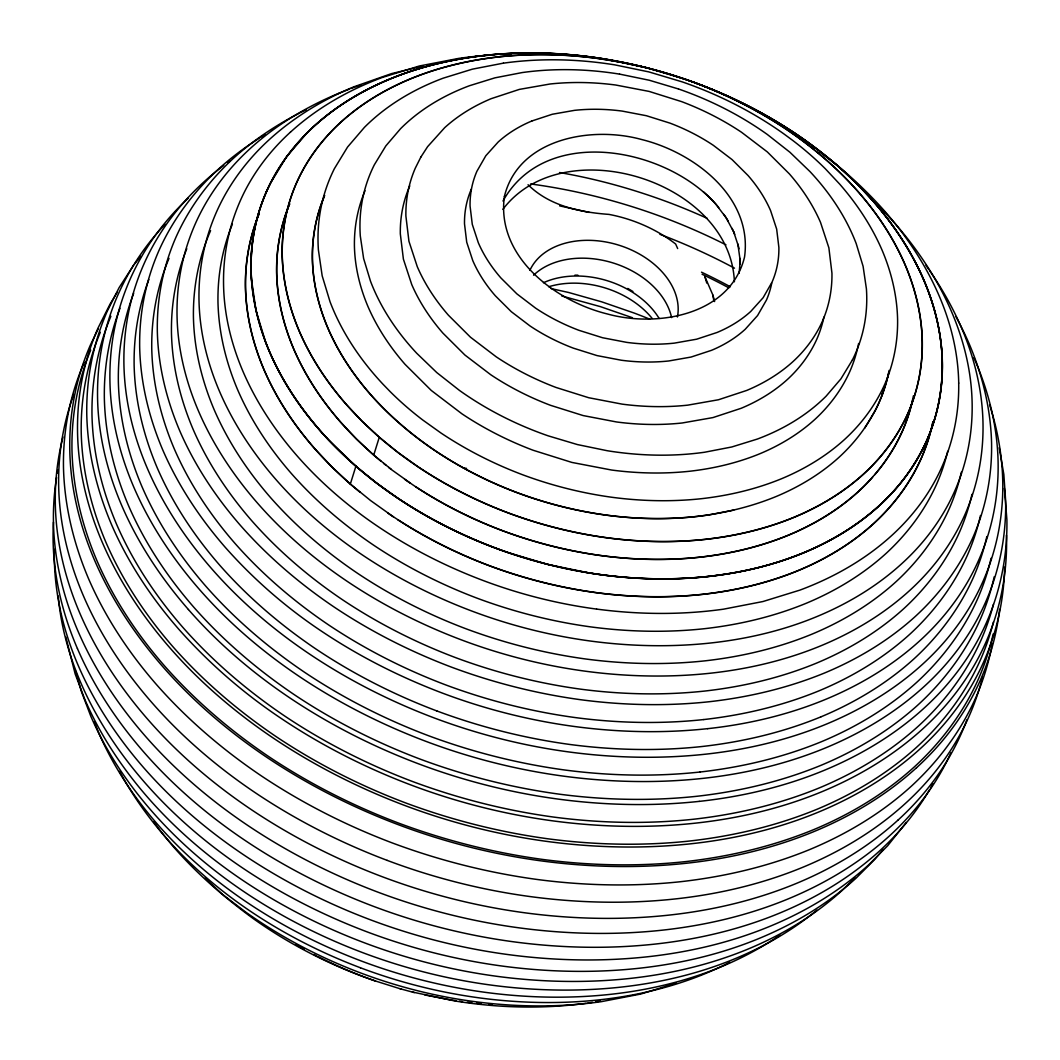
<?xml version="1.0" encoding="UTF-8"?>
<svg xmlns="http://www.w3.org/2000/svg" width="1060" height="1060" viewBox="0 0 1060 1060"><rect width="100%" height="100%" fill="white"/><g stroke="black" fill="none" stroke-linecap="round" stroke-linejoin="round"><path stroke-width="1.5" d="M734.394 281.788C730.419 181.022 563.642 129.028 502.864 209.363M739.125 273.294L740.224 260.839A122.43 87.476 17.3 0 0 740.132 258.454M932.893 421.655A358.85 256.387 17.3 0 1 921.405 457.867C910.341 482.79 893.792 504.958 873.771 523.415A358.85 256.387 17.3 0 1 798.418 570.439C767.917 582.96 735.587 590.579 702.86 594.276A358.85 256.387 17.3 0 1 596.263 592.62C559.733 587.624 523.825 578.508 489.269 565.642A358.85 256.387 17.3 0 1 392.147 515.928L370.55 500.519L350.33 484.062L355.895 466.228L328.454 439.807A357.75 255.606 17.3 0 1 265.437 341.558L256.056 310.633L251.525 279.787A357.75 255.606 17.3 0 1 270.658 182.837L286.332 157.079L306.419 133.586A357.75 255.606 17.3 0 1 400.415 74.942M913.415 395.804A332.257 237.387 17.3 0 1 902.484 430.824C892.228 453.905 876.912 474.429 858.388 491.509A332.257 237.387 17.3 0 1 788.613 535.062C760.365 546.642 730.446 553.704 700.13 557.123A332.257 237.387 17.3 0 1 601.444 555.599C567.617 550.962 534.359 542.534 502.374 530.609A332.257 237.387 17.3 0 1 412.446 484.592L392.452 470.322L373.729 455.084L379.294 437.25L361.99 421.138L346.196 404.257A332.257 237.387 17.3 0 1 299.384 331.329C289.155 307.228 282.887 281.417 282.252 255.195A332.257 237.387 17.3 0 1 296.442 183.208C306.698 160.126 322.015 139.602 340.538 122.523A332.257 237.387 17.3 0 1 410.313 78.97C438.562 67.389 468.48 60.327 498.796 56.909A332.257 237.387 17.3 0 1 597.482 58.432L622.604 62.5L647.594 68.039M950.952 752.693C936.642 784.4 915.058 812.503 889.446 835.916A477.172 340.936 17.3 0 1 789.157 898.496C748.651 915.35 705.562 925.46 662.01 930.203A477.172 340.936 17.3 0 1 520.142 927.99C471.514 921.524 423.682 909.374 377.771 892.096A477.185 340.936 17.3 0 1 248.53 825.939C210.529 800.499 175.443 770.58 145.313 736.144A477.185 340.936 17.3 0 1 78.056 631.296C63.149 596.78 54.1 559.561 53.437 521.891A477.185 340.936 17.3 0 1 56.564 477.464M266.404 191.847C277.481 166.937 294.017 144.756 314.038 126.299A358.85 256.387 17.3 0 1 389.391 79.275C415.917 68.37 443.809 60.99 472.19 57.028A357.75 255.606 17.3 0 1 605.127 59.108L645.673 67.469L685.515 79.367A357.75 255.606 17.3 0 1 806.62 141.377C835.068 162.167 861.992 185.315 885.272 211.828A381.415 272.513 17.3 0 1 939.041 295.621C950.952 323.207 958.187 352.953 958.717 383.071M98.249 328.825L90.431 344.937A483.294 345.308 17.3 0 0 69.774 449.745C70.424 487.892 79.632 525.588 94.698 560.541A483.294 345.308 17.3 0 0 162.843 666.727C193.331 701.627 228.894 731.904 267.358 757.688A483.294 345.295 17.3 0 0 398.268 824.68C444.75 842.21 493.218 854.479 542.468 861.051A483.294 345.308 17.3 0 0 686.138 863.277C730.247 858.494 773.893 848.212 814.928 831.172A483.294 345.295 17.3 0 0 916.489 767.771M852.399 360.002L840.898 378.884L826.164 396.109A262.297 187.408 17.3 0 1 757.251 439.092L731.784 446.975L704.622 452.236A262.297 187.408 17.3 0 1 607.168 450.712L577.435 444.577L548.232 435.859A262.297 187.395 17.3 0 1 459.43 390.398L436.813 372.603L416.699 353.232A262.297 187.395 17.3 0 1 370.496 281.191L363.62 258.534L360.294 235.916A262.297 187.395 17.3 0 1 374.326 164.83L385.813 145.949L400.548 128.724A262.297 187.395 17.3 0 1 469.461 85.728L494.927 77.844L522.09 72.584A262.297 187.395 17.3 0 1 619.543 74.12M930.494 788.123L932.826 783.777M502.983 201.016C545.874 124.192 665.879 147.499 715.977 204.328A125.795 89.875 17.3 0 1 718.76 207.614M864.602 428.253L875.096 410.869A296.389 211.761 17.3 0 0 888.651 373.173M117.13 292.454L110.107 303.981L98.09 327.885A481.015 343.665 17.3 0 0 77.539 432.202C78.188 470.163 87.344 507.674 102.343 542.468A481.015 343.665 17.3 0 0 170.156 648.15C200.512 682.892 235.903 713.022 274.182 738.674A481.015 343.665 17.3 0 0 404.469 805.362C450.738 822.798 498.968 835.015 547.993 841.56A481.015 343.665 17.3 0 0 690.974 843.773C734.885 839.017 778.331 828.788 819.168 811.814A481.015 343.678 17.3 0 0 920.239 748.718C947.242 724.179 969.529 694.313 984.144 660.817A481.015 343.665 17.3 0 0 1004.655 567.087M929.633 789.528C916.33 812.463 899.145 833.001 879.628 850.888A471.766 337.067 17.3 0 1 780.478 912.753C740.423 929.421 697.824 939.425 654.762 944.115A471.766 337.067 17.3 0 1 514.511 941.929C466.44 935.529 419.137 923.525 373.756 906.446A471.766 337.067 17.3 0 1 245.973 841.03C208.409 815.882 173.721 786.295 143.935 752.242A471.766 337.067 17.3 0 1 77.446 648.601M133.679 265.119L119.091 287.657L107.166 311.388A477.53 341.188 17.3 0 0 86.774 414.858C87.689 452.541 96.698 489.641 111.393 524.263A477.53 341.188 17.3 0 0 178.663 629.097C209.019 663.322 243.773 693.558 281.867 718.892A477.185 340.936 17.3 0 0 411.121 785.049C457.019 802.34 504.865 814.464 553.492 820.957A477.172 340.936 17.3 0 0 695.347 823.156C738.899 818.426 782.002 808.276 822.507 791.449A477.172 340.936 17.3 0 0 922.783 728.856C949.561 704.503 971.676 674.875 986.171 641.644A477.172 340.936 17.3 0 0 1006.563 538.175L1006.443 535.154M906.26 822.414L887.657 845.761L868.498 865A464.704 332.019 17.3 0 1 770.832 925.937C731.387 942.353 689.424 952.211 646.997 956.835A464.717 332.019 17.3 0 1 508.853 954.676C461.498 948.382 414.91 936.55 370.205 919.722A464.704 332.019 17.3 0 1 244.343 855.288C207.336 830.51 173.164 801.373 143.816 767.837A464.704 332.019 17.3 0 1 78.321 665.733C63.799 632.118 54.987 595.879 54.338 559.19A464.717 332.019 17.3 0 1 54.378 549.345M134.7 263.86L140.768 256.387M883.351 849.365L874.831 859.329L856.029 878.197A455.933 325.751 17.3 0 1 760.206 937.994C721.515 954.106 680.335 963.765 638.716 968.297A455.946 325.751 17.3 0 1 503.169 966.19C456.701 960.002 411.002 948.395 367.131 931.886A455.933 325.751 17.3 0 1 243.641 868.67C207.349 844.37 173.814 815.776 145.034 782.863A455.933 325.751 17.3 0 1 80.759 682.693C68.966 655.159 60.764 625.917 58.26 596.011M165.121 224.296C145.352 245.006 129.254 269.2 117.713 295.409A471.766 337.067 17.3 0 0 97.56 397.712C98.196 434.944 107.179 471.74 121.887 505.872A471.766 337.067 17.3 0 0 188.402 609.513M854.93 877.879L842.13 890.44M266.404 191.847A358.85 256.387 17.3 0 0 251.088 269.611C251.763 297.926 258.534 325.804 269.584 351.827A358.85 256.387 17.3 0 0 320.133 430.599C339.929 453.07 362.348 473.144 386.728 490.515A357.75 255.606 17.3 0 0 507.859 552.499L547.702 564.41L588.234 572.784A357.763 255.606 17.3 0 0 721.171 574.825C749.579 570.942 777.404 563.324 803.983 552.605A358.85 256.387 17.3 0 0 879.336 505.567C896.892 489.375 912.037 470.468 922.73 449.056A357.763 255.606 17.3 0 0 941.823 352.079M188.203 198.22C163.518 221.195 143.325 249.073 129.77 279.999A464.717 332.019 17.3 0 0 109.922 380.779C110.545 417.468 119.396 453.707 133.878 487.322A464.704 332.019 17.3 0 0 199.399 589.413C228.721 622.975 262.92 652.085 299.901 676.876A464.704 332.019 17.3 0 0 425.775 741.298C470.481 758.152 517.068 769.944 564.423 776.264A464.717 332.019 17.3 0 0 702.568 778.411C744.995 773.813 786.957 763.929 826.416 747.538A464.704 332.019 17.3 0 0 924.068 686.575C950.144 662.871 971.676 634.012 985.8 601.656A464.717 332.019 17.3 0 0 1005.649 500.876L1003.833 474.39L999.209 447.691M290.493 132.076C271.731 149.195 255.778 169.481 244.33 192.191A380.911 272.155 17.3 0 0 223.554 284.491C224.031 314.608 231.332 344.341 243.204 371.941A381.415 272.513 17.3 0 0 296.985 455.734C317.947 479.703 341.93 500.943 367.807 519.466A380.911 272.155 17.3 0 0 482.79 580.376C519.466 594.236 557.719 603.895 596.581 609.089M879.323 505.58C899.45 487.255 915.813 464.863 926.957 440.019A358.85 256.387 17.3 0 0 942.287 362.268C941.717 337.663 936.735 313.283 927.951 290.321A357.75 255.606 17.3 0 0 864.894 192.072C844.277 169.918 820.612 150.838 795.663 133.785A358.85 256.387 17.3 0 0 698.54 84.071C663.971 71.258 628.09 62.076 591.546 57.094A358.85 256.387 17.3 0 0 484.95 55.438C456.158 58.777 427.644 64.925 400.402 74.929M916.489 767.784C943.599 743.1 966.004 713.115 980.685 679.447A483.294 345.308 17.3 0 0 999.62 609.275M898.019 820.096C924.996 795.53 947.309 765.691 961.91 732.182A481.015 343.665 17.3 0 0 966.892 719.819M338.299 93.492L349.707 89M531.855 120.986L552.3 114.255L574.547 110.346A160.325 114.546 17.3 0 1 622.18 111.088L646.361 115.712L669.986 123.132A160.338 114.546 17.3 0 1 713.38 145.352L732.049 159.583L748.029 175.496A160.338 114.546 17.3 0 1 770.62 210.702L776.662 229.093L778.875 247.43A160.325 114.546 17.3 0 1 772.024 282.172L763.134 297.701L750.745 311.454A160.338 114.559 17.3 0 1 717.077 332.469L696.645 339.2L674.385 343.122A160.325 114.546 17.3 0 1 626.765 342.38L602.583 337.743L578.959 330.322A160.338 114.546 17.3 0 1 535.565 308.115L516.883 293.872L500.903 277.959A160.338 114.546 17.3 0 1 478.325 242.753L472.283 224.362L470.057 206.024A160.325 114.546 17.3 0 1 476.907 171.283L485.811 155.754L498.187 142A160.338 114.546 17.3 0 1 531.855 120.986M820.798 716.904C782.903 732.447 742.755 741.907 702.104 746.505A445.677 318.424 17.3 0 1 569.724 744.451C524.356 738.237 479.756 726.935 436.839 710.942M351.138 88.43L361.38 84.84M676.148 983.163L640.691 994.055L601.285 1001.673A380.911 272.155 17.3 0 1 474.324 1001.581C435.448 996.44 397.222 986.714 360.519 972.908A380.911 272.155 17.3 0 1 245.562 911.971L223.302 895.024M733.772 510.085L709.498 514.816A296.389 211.761 17.3 0 1 407.451 430.135A296.389 211.761 17.3 0 1 323.777 197.438M423.046 66.011L391.617 73.59L353.709 86.88A401.117 286.584 17.3 0 0 269.412 139.496C246.914 159.967 228.324 184.877 216.134 212.808A401.117 286.584 17.3 0 0 198.989 299.794C199.532 331.449 207.177 362.732 219.672 391.75A401.117 286.584 17.3 0 0 276.236 479.875C301.543 508.84 331.051 533.975 362.984 555.361A401.104 286.584 17.3 0 0 471.62 610.971C510.204 625.519 550.432 635.695 591.308 641.154A401.117 286.584 17.3 0 0 710.544 643.009C742.782 639.498 774.701 632.489 805.136 621.2A400.587 286.213 17.3 0 0 901.702 563.721C924.24 543.29 942.817 518.366 955.007 490.435A401.117 286.584 17.3 0 0 972.139 403.449C971.609 371.782 963.964 340.512 951.469 311.494A401.104 286.584 17.3 0 0 894.905 223.369L886.637 214.2M503.407 63.149L472.349 69.165L443.212 78.162A299.98 214.332 17.3 0 0 364.428 127.359L347.561 147.048L334.404 168.633A299.98 214.332 17.3 0 0 318.397 249.948L322.174 275.812L330.031 301.742A299.98 214.332 17.3 0 0 382.899 384.117L390.226 391.683A288.863 206.382 17.3 0 0 422.834 420.065L440.947 432.997A300.907 214.981 17.3 0 0 522.381 474.668C551.359 485.467 581.476 493.099 612.11 497.299A300.907 214.981 17.3 0 0 701.481 498.69C728.935 495.576 756.032 489.19 781.617 478.696A300.907 214.981 17.3 0 0 844.793 439.264C861.581 423.788 875.454 405.198 884.742 384.303A300.907 214.981 17.3 0 0 897.581 319.1C897.012 295.356 891.341 271.983 882.079 250.16A300.907 214.981 17.3 0 0 839.679 184.109L825.369 168.818A288.863 206.395 17.3 0 0 792.761 140.45L783.844 133.878A299.98 214.332 17.3 0 0 682.282 81.898L648.879 71.908L614.88 64.885A299.98 214.332 17.3 0 0 503.421 63.163M587.81 1003.038L592.514 1002.296M595.667 1001.806L600.371 1001.051M703.76 719.554C743.259 715.089 782.267 705.894 819.102 690.789A433.129 309.454 17.3 0 0 910.05 634.026C934.204 611.752 954.172 584.987 967.528 554.91A433.129 309.454 17.3 0 0 980.46 515.505M699.852 772.038C741.47 767.334 782.558 757.648 821.354 741.735A456.277 325.99 17.3 0 0 917.165 681.938C942.605 658.485 963.646 630.289 977.717 598.595A456.277 325.99 17.3 0 0 991.087 558.222M707.656 728.671C748.307 724.245 788.521 714.784 826.336 699.07A445.346 318.185 17.3 0 0 919.921 640.651C944.91 617.927 965.554 590.288 979.082 559.269A445.346 318.185 17.3 0 0 998.109 462.69C997.513 427.538 989.033 392.809 975.147 360.585A445.346 318.185 17.3 0 0 973.901 357.776M699.216 801.387C742.278 796.696 784.877 786.679 824.932 770.037A471.766 337.067 17.3 0 0 924.068 708.146C950.542 684.084 972.404 654.788 986.741 621.928A471.766 337.067 17.3 0 0 1006.894 519.625L1004.376 488.223M530.623 183.95C576.468 190.137 621.544 201.678 664.832 217.949A455.058 325.128 17.3 0 1 725.981 244.847M619.543 74.107L649.276 80.242L678.479 88.974M559.495 172.528C596.952 178.981 633.721 189.263 669.297 202.593A451.229 322.386 17.3 0 1 707.258 218.373M449.943 999.779L424.875 994.982M559.614 205.852L589.347 212.451M551.094 288.598L568.677 292.494L601.828 301.875L634.41 313.137A446.141 318.755 17.3 0 1 649.661 319.126M561.721 295.965L600.344 306.618L632.409 317.709M412.406 992.028L454.873 1000.971A357.763 255.606 17.3 0 0 586.207 1003.25M400.004 988.715L414.327 992.597M400.945 989.02L374.485 980.699A357.75 255.606 17.3 0 1 253.38 918.689C224.932 897.899 198.008 874.752 174.728 848.252A381.415 272.513 17.3 0 1 153.647 821.672M387.152 860.375C433.646 877.879 482.101 890.162 531.351 896.733A483.294 345.308 17.3 0 0 675.021 898.96C719.144 894.176 762.789 883.894 803.811 866.855A483.294 345.295 17.3 0 0 905.372 803.453C932.495 778.795 954.888 748.784 969.569 715.129A483.294 345.308 17.3 0 0 982.554 677.207M360.479 967.806C399.077 982.328 439.291 992.531 480.167 997.99A401.117 286.584 17.3 0 0 599.404 999.832C631.641 996.321 663.56 989.311 693.995 978.035A400.587 286.213 17.3 0 0 729.823 962.268M819.473 151.805L836.698 165.042M379.294 437.25L398.017 452.474L418.011 466.744A332.257 237.387 17.3 0 0 507.925 512.775C539.924 524.7 573.168 533.127 606.996 537.751A332.257 237.387 17.3 0 0 705.695 539.288C735.998 535.856 765.916 528.808 794.178 517.214A332.257 237.387 17.3 0 0 863.94 473.674C882.476 456.595 897.793 436.058 908.036 412.989A332.257 237.387 17.3 0 0 922.226 340.989C921.59 314.767 915.323 288.969 905.094 264.868A332.257 237.387 17.3 0 0 858.295 191.926C837.228 168.05 812.848 147.261 786.48 129.439A332.257 237.387 17.3 0 0 696.553 83.422M355.895 466.228L376.101 482.684L397.699 498.094A358.85 256.387 17.3 0 0 494.821 547.795C529.377 560.674 565.285 569.776 601.828 574.785A358.85 256.387 17.3 0 0 708.411 576.428C737.19 573.023 765.784 567.126 792.973 556.95A358.121 255.871 17.3 0 0 879.31 505.554M528.052 184.731C549.424 205.905 579.979 212.278 608.97 214.398A116.123 82.971 17.3 0 1 675.657 244.038L677.671 248.57M222.52 894.415L204.977 878.13M837.479 165.651L856.162 183.049L873.228 201.268A358.85 256.387 17.3 0 1 923.777 280.052C933.409 302.974 939.995 327.248 941.85 352.079M373.729 455.084L356.438 438.986L340.631 422.105A332.257 237.387 17.3 0 1 293.832 349.164C283.603 325.075 277.336 299.264 276.7 273.043A332.257 237.387 17.3 0 1 289.685 203.865M350.33 484.062L331.647 466.665L314.581 448.446A358.85 256.387 17.3 0 1 264.033 369.662C252.982 343.639 246.211 315.774 245.523 287.445A358.85 256.387 17.3 0 1 258.931 214.279M877.998 205.216L885.603 213.06M188.388 609.513C218.174 643.566 252.876 673.14 290.427 698.301A471.766 337.067 17.3 0 0 418.21 763.703C463.591 780.809 510.893 792.787 558.965 799.2A471.766 337.067 17.3 0 0 699.216 801.373M734.712 234.366A123.039 87.914 17.3 0 0 733.719 231.981L726.153 217.83L715.977 204.328A122.43 87.476 17.3 0 0 703.429 191.82M714.599 301.57L712.929 295.17L704.9 276.726L706.768 283.073M77.433 648.601C62.712 614.469 53.755 577.673 53.093 540.441A471.766 337.067 17.3 0 1 53.451 522.156M94.314 721.979L98.567 732.447A418.143 298.748 17.3 0 0 157.516 824.309C183.897 854.506 214.663 880.701 247.947 903.001A418.143 298.748 17.3 0 0 361.208 960.969C401.422 976.128 443.358 986.741 485.957 992.438A418.143 298.748 17.3 0 0 610.268 994.36C648.428 990.226 686.191 981.335 721.701 966.574A418.143 298.748 17.3 0 0 779.948 935.132M733.732 231.981L738.476 246.437A122.43 87.476 17.3 0 1 738.979 248.848M989.616 404.947C997.672 429.79 1002.243 455.774 1002.76 481.902A455.946 325.751 17.3 0 1 983.256 580.774C969.436 612.534 948.276 640.823 922.717 664.103A455.933 325.751 17.3 0 1 826.893 723.9C788.189 739.999 747.008 749.672 705.404 754.203A455.946 325.751 17.3 0 1 569.856 752.083C523.388 745.909 477.689 734.302 433.818 717.792A455.933 325.751 17.3 0 1 310.328 654.577C274.023 630.276 240.501 601.683 211.708 568.769A455.933 325.751 17.3 0 1 147.446 468.6C133.202 435.62 124.563 400.057 123.914 364.07A455.933 325.751 17.3 0 1 143.418 265.199C157.238 233.439 178.398 205.15 203.97 181.869A455.933 325.751 17.3 0 1 223.766 165.4M737.866 244.012L740.224 260.839A125.795 89.875 17.3 0 1 740.185 264.39M75.591 671.046L81.315 691.279L90.736 716.07A432.811 309.228 17.3 0 0 151.766 811.152C179.074 842.408 210.913 869.531 245.363 892.613A432.811 309.228 17.3 0 0 362.6 952.609C404.231 968.297 447.625 979.294 491.734 985.177A432.811 309.228 17.3 0 0 620.392 987.178C659.903 982.885 698.99 973.689 735.733 958.412A432.798 309.228 17.3 0 0 816.955 910.09M65.839 637.139L75.167 673.975L84.853 699.481A445.346 318.185 17.3 0 0 147.645 797.319C175.748 829.476 208.515 857.381 243.959 881.138A445.346 318.185 17.3 0 0 364.587 942.87C407.424 959.022 452.077 970.337 497.458 976.392A445.346 318.185 17.3 0 0 629.852 978.446C670.503 974.034 710.73 964.56 748.532 948.859A445.346 318.185 17.3 0 0 842.117 890.44M712.929 295.17L713.897 301.279M290.519 132.089A380.911 272.155 17.3 0 1 382.355 77.433L419.309 66.011L458.715 58.393A380.911 272.155 17.3 0 1 493.774 54.921M499.975 54.603A380.911 272.155 17.3 0 1 510.907 54.245M811.88 146.28A380.911 272.155 17.3 0 1 814.438 148.095M958.69 383.058A380.911 272.155 17.3 0 1 937.914 475.357C926.48 498.081 910.513 518.366 891.751 535.486A380.911 272.142 17.3 0 1 799.903 590.115L762.935 601.537L723.543 609.169A380.911 272.155 17.3 0 1 596.581 609.076M232.392 224.137A381.693 272.698 17.3 0 0 217.976 302.339C218.704 332.469 225.899 362.109 237.652 389.788A381.693 272.712 17.3 0 0 291.421 473.582C315.628 501.022 343.625 524.899 373.928 545.37A381.693 272.712 17.3 0 0 477.225 598.237C513.981 611.938 552.18 621.611 591.043 626.937A381.693 272.712 17.3 0 0 704.41 628.699C739.231 624.764 773.601 616.655 806.064 603.339A381.693 272.712 17.3 0 0 886.2 553.32C907.492 533.697 925.088 510.112 936.868 483.599A381.693 272.712 17.3 0 0 947.693 451.308M883.232 389.762A300.907 214.981 17.3 0 1 882.238 394.188M932.986 421.959A353.457 252.545 17.3 0 1 397.672 519.665M393.485 516.909A353.457 252.545 17.3 0 1 387.96 513.173M360.214 492.383A353.457 252.545 17.3 0 1 258.719 214.531M723.847 214.372A125.795 89.875 17.3 0 1 728.273 221.262M732.062 228.351A125.795 89.875 17.3 0 1 733.692 231.928M409.769 185.924A221.195 158.033 17.3 0 0 400.322 233.849L403.396 259.144L411.731 284.531A221.195 158.046 17.3 0 0 442.894 333.092L464.929 355.047L490.7 374.697A221.195 158.033 17.3 0 0 550.564 405.331L583.159 415.573L616.523 421.959A221.195 158.046 17.3 0 0 682.229 422.98L712.929 417.587L741.139 408.299A221.195 158.033 17.3 0 0 787.58 379.308C799.916 367.926 810.118 354.265 816.942 338.895A221.195 158.046 17.3 0 0 823.912 317.086M471.356 189.131A160.325 114.546 17.3 0 0 464.505 223.872L466.718 242.21L472.773 260.601A160.325 114.546 17.3 0 0 495.351 295.806L511.331 311.719L530.013 325.95A160.325 114.546 17.3 0 0 573.407 348.17L597.018 355.59L621.213 360.214A160.325 114.546 17.3 0 0 668.833 360.957L691.08 357.048L711.525 350.317A160.325 114.546 17.3 0 0 745.193 329.302L757.569 315.549L766.473 300.006A160.338 114.559 17.3 0 0 771.746 283.113M678.479 88.974A262.297 187.395 17.3 0 1 767.268 134.434L789.899 152.229L809.999 171.601A262.297 187.395 17.3 0 1 856.215 243.628L863.092 266.298L866.417 288.916A262.297 187.408 17.3 0 1 852.386 360.002M365.011 190.773A263.092 187.978 17.3 0 0 354.424 246.291C354.915 267.054 359.883 287.485 367.979 306.565A263.092 187.978 17.3 0 0 405.039 364.322L431.261 390.438L461.908 413.798A263.092 187.978 17.3 0 0 533.114 450.248L571.883 462.425L611.567 470.031A263.092 187.978 17.3 0 0 689.715 471.236C713.711 468.533 737.402 462.942 759.781 453.773A263.092 187.978 17.3 0 0 815.021 419.283C829.702 405.755 841.826 389.497 849.948 371.225A263.092 187.978 17.3 0 0 858.6 343.493M324.704 195.438A300.894 214.981 17.3 0 0 312.448 259.25C313.031 282.993 318.702 306.366 327.964 328.189A300.907 214.981 17.3 0 0 370.351 394.24C389.431 415.878 411.505 434.706 435.395 450.831A300.907 214.981 17.3 0 0 516.829 492.516C545.807 503.315 575.911 510.947 606.545 515.133A300.907 214.981 17.3 0 0 695.93 516.525C723.384 513.424 750.48 507.038 776.066 496.544A300.907 214.981 17.3 0 0 839.242 457.099C856.029 441.636 869.902 423.033 879.177 402.137A300.907 214.981 17.3 0 0 889.088 370.417M659.916 234.313A457.682 326.997 17.3 0 1 734.5 268.167M84.164 362.533A484.407 346.103 17.3 0 0 63.481 467.486C64.408 505.726 73.537 543.343 88.457 578.482A484.407 346.103 17.3 0 0 156.695 684.813C187.408 719.647 222.944 749.95 261.396 775.92A484.407 346.103 17.3 0 0 392.505 843.018C439.145 860.402 487.613 872.685 536.943 879.442A484.407 346.103 17.3 0 0 680.825 881.681C725.013 876.686 768.633 866.391 809.827 849.497A484.407 346.103 17.3 0 0 911.534 786.017C938.564 761.106 960.89 731.175 975.836 697.533A484.407 346.103 17.3 0 0 991.471 648.018M992.372 643.367A484.407 346.103 17.3 0 1 991.776 646.467M492.291 1004.535A331.237 236.658 17.3 0 1 489.163 1004.337M481.333 1003.701A331.237 236.658 17.3 0 1 476.629 1003.263M471.925 1002.76A331.237 236.658 17.3 0 1 467.208 1002.217M462.505 1001.62A331.237 236.658 17.3 0 1 459.364 1001.183M456.224 1000.733A331.237 236.658 17.3 0 1 451.507 1000.017M375.518 981.003A331.237 236.658 17.3 0 1 318.185 956.703M316.768 955.987A331.237 236.658 17.3 0 1 313.959 954.53M304.207 949.296A331.237 236.658 17.3 0 1 296.005 944.646M57.293 473.104A477.185 340.936 17.3 0 1 57.836 470.216M702.078 274.248A455.058 325.128 17.3 0 1 728.856 287.83M73.789 394.426A483.294 345.308 17.3 0 0 58.658 485.427C59.307 523.574 68.516 561.27 83.581 596.224A483.294 345.308 17.3 0 0 151.726 702.409C182.214 737.31 217.777 767.586 256.242 793.37A483.294 345.295 17.3 0 0 387.152 860.362M463.406 468.003A332.257 237.387 17.3 0 1 466.546 468.387M119.528 771.309A401.117 286.584 17.3 0 0 165.095 836.698C190.402 865.662 219.91 890.797 251.843 912.196A401.104 286.584 17.3 0 0 360.479 967.793M62.951 436.998A481.015 343.665 17.3 0 0 55.306 503.566C55.955 541.527 65.111 579.038 80.109 613.846A481.015 343.665 17.3 0 0 147.923 719.515C178.279 754.256 213.669 784.387 251.949 810.052A481.015 343.665 17.3 0 0 382.249 876.726C428.518 894.163 476.748 906.379 525.76 912.925A481.015 343.665 17.3 0 0 668.754 915.138C712.664 910.381 756.098 900.152 796.935 883.192A481.015 343.678 17.3 0 0 898.019 820.096M259.541 138.038A445.677 318.424 17.3 0 0 217.87 169.64C193.013 192.549 172.462 220.082 158.722 251.035A445.677 318.424 17.3 0 0 139.681 347.6C140.529 382.779 148.943 417.388 162.657 449.718A445.677 318.424 17.3 0 0 225.449 547.543C253.777 579.489 286.213 607.711 321.763 631.362A445.346 318.185 17.3 0 0 442.391 693.094C485.228 709.246 529.881 720.548 575.262 726.603A445.346 318.185 17.3 0 0 707.656 728.657M260.919 137.177A445.677 318.424 17.3 0 1 265.093 134.62M148.837 279.548A445.677 318.424 17.3 0 0 134.13 365.448C134.978 400.614 143.392 435.236 157.105 467.553A445.677 318.424 17.3 0 0 219.884 565.391C248.146 597.429 280.847 625.32 316.224 649.21A445.677 318.424 17.3 0 0 436.839 710.942M820.798 716.904A445.677 318.424 17.3 0 0 914.369 658.499C939.226 635.589 959.777 608.042 973.53 577.091A445.677 318.424 17.3 0 0 986.833 536.545M298.867 113.433A433.129 309.454 17.3 0 0 233.306 158.43C209.151 180.69 189.184 207.455 175.827 237.533A433.129 309.454 17.3 0 0 157.331 331.382C158.152 365.567 166.327 399.209 179.657 430.612A433.129 309.454 17.3 0 0 240.673 525.694C268.14 556.831 299.914 583.941 334.298 607.155A433.129 309.454 17.3 0 0 451.507 667.151C493.218 682.693 536.559 693.677 580.655 699.719A433.129 309.454 17.3 0 0 709.312 701.72C748.824 697.255 787.832 688.046 824.654 672.954A433.129 309.454 17.3 0 0 915.601 616.178C939.756 593.918 959.724 567.153 973.093 537.075A433.129 309.454 17.3 0 0 991.577 443.226C990.755 409.041 982.58 375.399 969.251 343.983A433.129 309.454 17.3 0 0 955.855 316.595M300.311 112.704A433.129 309.454 17.3 0 1 306.168 109.803M169.017 258.322A433.129 309.454 17.3 0 0 151.766 349.217C152.6 383.402 160.762 417.044 174.105 448.459A433.129 309.454 17.3 0 0 235.121 543.542C262.589 574.679 294.362 601.775 328.732 625.002A433.129 309.454 17.3 0 0 445.955 684.999C487.666 700.541 531.007 711.525 575.103 717.554A433.129 309.454 17.3 0 0 703.76 719.554M210.569 230.656A401.409 286.796 17.3 0 0 193.437 317.629C194.192 349.323 201.771 380.5 214.12 409.61A401.409 286.796 17.3 0 0 270.671 497.723C296.124 526.582 325.579 551.69 357.432 573.221A401.409 286.796 17.3 0 0 466.069 628.818C504.719 643.221 544.893 653.397 585.769 659.002A401.409 286.796 17.3 0 0 704.993 660.844C741.616 656.71 777.762 648.19 811.894 634.185A401.409 286.796 17.3 0 0 896.177 581.582C918.569 560.939 937.067 536.135 949.455 508.257A401.409 286.796 17.3 0 0 961.34 472.15M100.316 332.27A477.53 341.188 17.3 0 0 81.222 432.692C82.123 470.388 91.133 507.475 105.841 542.111A477.53 341.188 17.3 0 0 173.111 646.931C203.387 681.262 238.42 711.141 276.329 736.753A477.53 341.188 17.3 0 0 405.569 802.897C451.547 820.029 499.339 832.14 547.954 838.804A477.53 341.188 17.3 0 0 689.795 841.004C733.361 836.075 776.357 825.939 816.969 809.283A477.53 341.188 17.3 0 0 917.231 746.69C943.864 722.151 965.885 692.63 980.619 659.479A477.53 341.188 17.3 0 0 993.432 622.021M227.45 162.63A455.933 325.751 17.3 0 1 229.94 160.815M133.679 293.289A456.277 325.99 17.3 0 0 118.362 381.918C119.237 417.932 127.836 453.362 141.894 486.46A456.277 325.99 17.3 0 0 206.17 586.617C235.095 619.424 268.564 647.965 304.79 672.424A456.277 325.99 17.3 0 0 428.267 735.627C472.203 752.004 517.863 763.571 564.317 769.944A456.277 325.99 17.3 0 0 699.852 772.038M338.312 93.492A418.143 298.748 17.3 0 0 250.438 148.334C226.972 169.679 207.601 195.636 194.894 224.76A418.143 298.748 17.3 0 0 177.033 315.43C177.59 348.435 185.553 381.043 198.591 411.293A418.143 298.748 17.3 0 0 257.54 503.156C283.921 533.352 314.688 559.548 347.971 581.861A418.143 298.748 17.3 0 0 461.233 639.816C501.446 654.987 543.383 665.6 585.981 671.285A418.143 298.748 17.3 0 0 710.293 673.219C748.466 669.072 786.215 660.181 821.725 645.434A418.143 298.748 17.3 0 0 909.586 590.579C933.052 569.246 952.437 543.29 965.13 514.166A418.143 298.748 17.3 0 0 983.004 423.496C982.435 390.491 974.471 357.882 961.433 327.633A418.143 298.748 17.3 0 0 929.487 270.419M925.937 265.371A418.143 298.748 17.3 0 1 928.613 269.16M186.785 248.716A418.448 298.973 17.3 0 0 171.468 333.277C172.263 366.309 180.16 398.798 193.039 429.154A418.448 298.973 17.3 0 0 251.988 521.003C278.515 551.094 309.215 577.276 342.433 599.708A418.448 298.973 17.3 0 0 455.681 657.664C495.974 672.676 537.844 683.289 580.456 689.133A418.448 298.973 17.3 0 0 704.741 691.054C742.914 686.747 780.597 677.857 816.173 663.268A418.448 298.96 17.3 0 0 904.034 608.427C927.381 586.909 946.673 561.058 959.578 532.001A418.448 298.973 17.3 0 0 971.967 494.358M119.966 308.288A465.048 332.27 17.3 0 0 104.357 398.626C105.245 435.329 114.016 471.448 128.326 505.183A465.048 332.27 17.3 0 0 193.847 607.261C223.329 640.704 257.447 669.801 294.362 694.724A465.048 332.27 17.3 0 0 420.224 759.146C465.009 775.827 511.543 787.62 558.885 794.112A465.048 332.27 17.3 0 0 697.029 796.259C739.443 791.462 781.326 781.578 820.877 765.373A465.048 332.257 17.3 0 0 918.516 704.423C944.46 680.507 965.899 651.767 980.248 619.477A465.048 332.27 17.3 0 0 994.227 576.746M110.876 316.264A472.111 337.305 17.3 0 0 91.995 415.56C92.896 452.819 101.8 489.481 116.335 523.719A472.111 337.305 17.3 0 0 182.85 627.361C212.782 661.308 247.417 690.842 284.888 716.149A472.111 337.305 17.3 0 0 412.658 781.551C458.119 798.485 505.368 810.463 553.439 817.048A472.111 337.305 17.3 0 0 693.664 819.221C736.726 814.358 779.246 804.328 819.393 787.871A472.111 337.319 17.3 0 0 918.516 725.994C944.857 701.72 966.627 672.543 981.189 639.763A472.111 337.305 17.3 0 0 993.445 604.319M701.508 272.181A457.682 326.997 17.3 0 1 730.393 286.796M912.938 398.851A327.262 233.823 17.3 0 1 874.792 474.708M872.658 477.159A327.262 233.823 17.3 0 1 415.573 486.739M410.048 483.042A327.262 233.823 17.3 0 1 404.575 479.252M391.286 469.447A327.262 233.823 17.3 0 1 388.702 467.447M386.145 465.419A327.262 233.823 17.3 0 1 383.601 463.379M381.096 461.325A327.262 233.823 17.3 0 1 289.565 203.917M533.591 275.216A77.632 55.464 17.3 0 1 612.76 262.853A77.632 55.464 17.3 0 1 671.603 317.602M883.523 388.967A296.389 211.761 17.3 0 1 882.039 395.565M529.907 270.327A77.632 55.464 17.3 0 1 619.212 245.284A77.632 55.464 17.3 0 1 677.419 317.019M543.435 282.728A77.632 55.464 17.3 0 1 659.135 318.437M574.904 275.176A78.771 56.286 17.3 0 1 577.872 275.176M627.719 288.466A78.771 56.286 17.3 0 1 632.913 291.513M548.749 286.743A78.771 56.286 17.3 0 1 652.099 318.344M90.696 350.078A481.359 343.917 17.3 0 0 71.974 450.05C72.888 488.037 81.965 525.429 96.791 560.329A481.359 343.917 17.3 0 0 164.605 665.998C195.119 700.607 230.431 730.724 268.644 756.535A481.359 343.917 17.3 0 0 398.918 823.209C445.266 840.487 493.443 852.69 542.455 859.408A481.359 343.917 17.3 0 0 685.436 861.621C729.346 856.665 772.687 846.437 813.629 829.649A481.359 343.917 17.3 0 0 914.701 766.565C941.545 741.814 963.739 712.068 978.592 678.638A481.359 343.917 17.3 0 0 993.14 634.039M504.401 196.444C496.053 256.467 554.804 301.04 607.274 313.945C657.372 327.818 730.38 315.138 744.544 257.01C752.878 197.001 694.128 152.428 641.658 139.522C591.573 125.65 518.565 138.33 504.401 196.444M420.846 157.092L415.334 168.089A221.195 158.033 17.3 0 0 405.887 216.015L408.948 241.309L417.282 266.696A221.195 158.046 17.3 0 0 448.446 315.244L470.481 337.212L496.252 356.849A221.195 158.033 17.3 0 0 556.116 387.496L588.711 397.725L622.074 404.125A221.195 158.046 17.3 0 0 687.781 405.145L718.481 399.752L746.677 390.451A221.195 158.046 17.3 0 0 793.132 361.46C805.467 350.091 815.67 336.418 822.494 321.061A221.195 158.046 17.3 0 0 831.941 273.135L828.88 247.841L820.546 222.454A221.195 158.033 17.3 0 0 789.382 173.893L767.334 151.938L741.563 132.288A221.195 158.046 17.3 0 0 681.699 101.654L649.104 91.412L615.741 85.025A221.195 158.046 17.3 0 0 550.047 84.005L519.347 89.398L491.138 98.686A221.195 158.046 17.3 0 0 444.683 127.677L427.617 146.651L420.846 157.092M351.178 462.067A353.457 252.545 17.3 0 0 930.243 432.281A353.457 252.545 17.3 0 0 508.615 53.464A353.457 252.545 17.3 0 0 351.178 462.067M374.935 433.394A327.262 233.823 17.3 0 0 911.083 405.808A327.262 233.823 17.3 0 0 520.698 55.08A327.262 233.823 17.3 0 0 374.935 433.394"/></g></svg>
